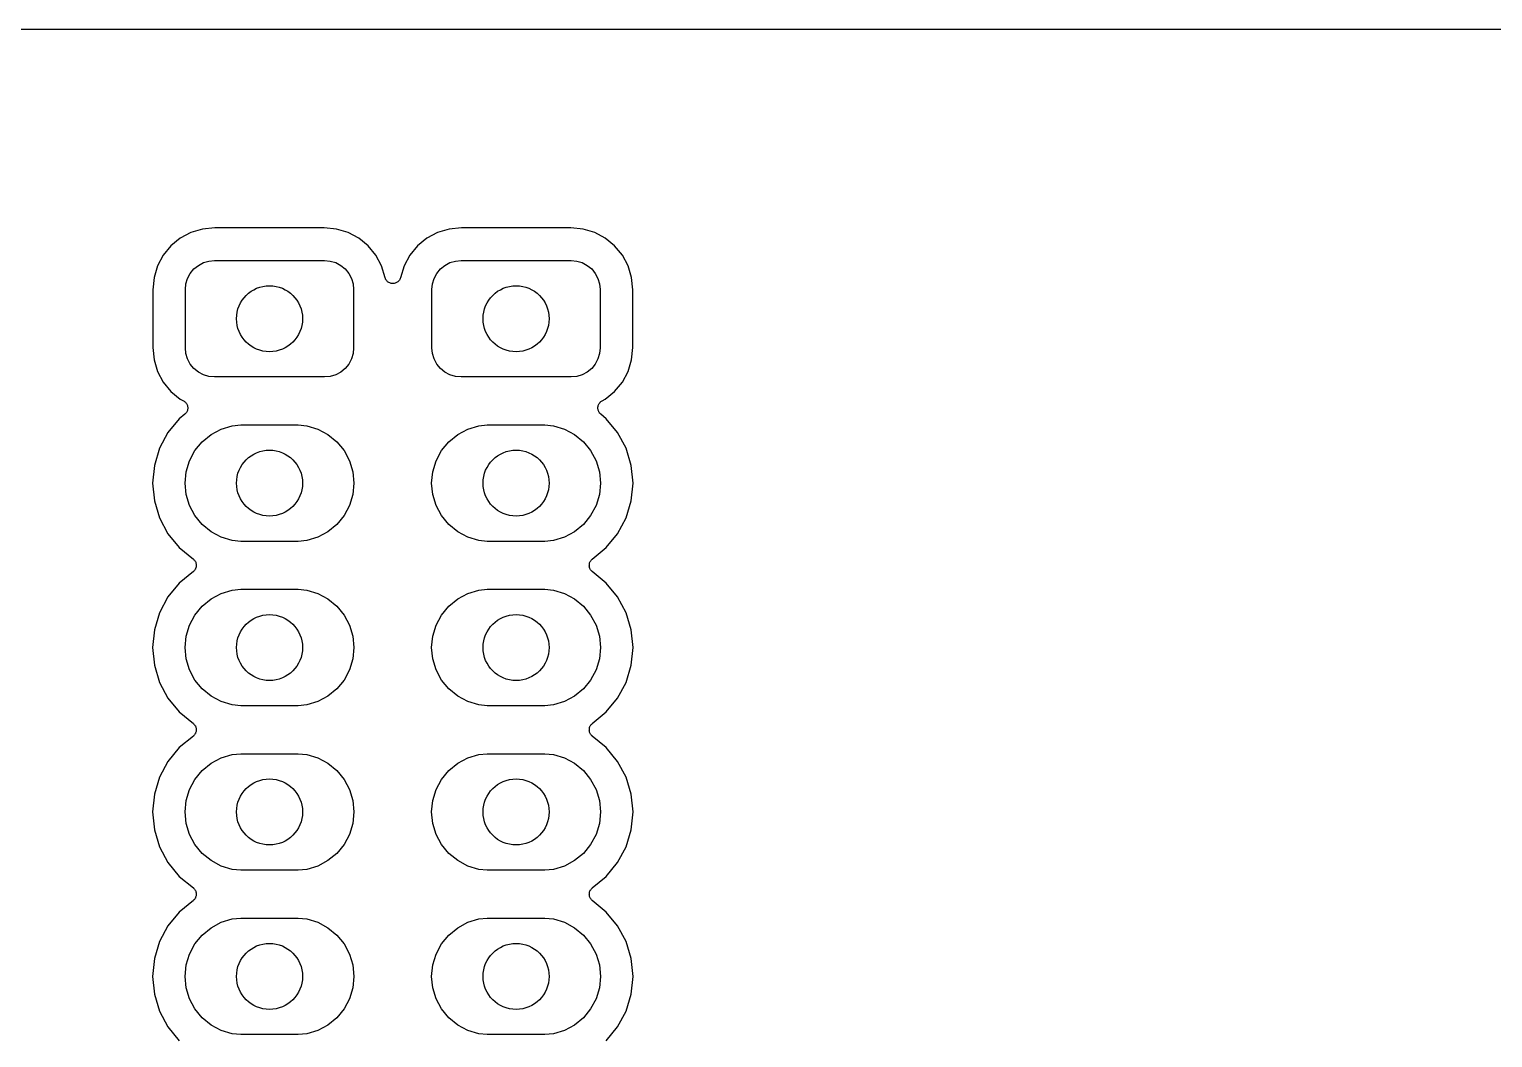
# Model space of a CAD drawing. Extents: x 1.67 to 6.2, y -5.98 to -1.89.
# Drawn here: x 3.407 to 4.298, y -2.504 to -1.891 of the extents above; entities that cross this region are included whole.
import ezdxf

# ---------------------------------------------------------------- set-up
doc = ezdxf.new("R2010")
doc.units = 0
doc.header["$MEASUREMENT"] = 0
doc.layers.add('BLACK', color=7, linetype='CONTINUOUS')

msp = doc.modelspace()

# ---------------------------------------------------------------- linework, layer by layer
at = {"layer": 'BLACK', "linetype": 'CONTINUOUS'}
for p, q in [((1.8113, -1.89075), (6.06174, -1.89075)), ((3.52032, -2.01153), (3.51276, -2.01228)), ((3.58677, -2.01153), (3.52032, -2.01153)), ((3.59432, -2.01228), (3.58677, -2.01153)), ((3.67032, -2.01153), (3.66276, -2.01228)), ((3.73677, -2.01153), (3.67032, -2.01153)), ((3.74432, -2.01228), (3.73677, -2.01153)), ((3.49925, -2.01788), (3.49356, -2.02254)), ((3.50573, -2.01441), (3.49925, -2.01788)), ((3.51276, -2.01228), (3.50573, -2.01441)), ((3.60136, -2.01441), (3.59432, -2.01228)), ((3.60784, -2.01788), (3.60136, -2.01441)), ((3.61352, -2.02254), (3.60784, -2.01788)), ((3.64925, -2.01788), (3.64356, -2.02254)), ((3.65573, -2.01441), (3.64925, -2.01788)), ((3.66276, -2.01228), (3.65573, -2.01441)), ((3.75136, -2.01441), (3.74432, -2.01228)), ((3.75784, -2.01788), (3.75136, -2.01441)), ((3.76352, -2.02254), (3.75784, -2.01788)), ((3.4889, -2.02822), (3.48544, -2.03471)), ((3.49356, -2.02254), (3.4889, -2.02822)), ((3.61819, -2.02822), (3.61352, -2.02254)), ((3.62165, -2.03471), (3.61819, -2.02822)), ((3.6389, -2.02822), (3.63544, -2.03471)), ((3.64356, -2.02254), (3.6389, -2.02822)), ((3.76819, -2.02822), (3.76352, -2.02254)), ((3.77165, -2.03471), (3.76819, -2.02822)), ((3.48544, -2.03471), (3.4833, -2.04174)), ((3.50535, -2.03921), (3.50755, -2.03653)), ((3.50755, -2.03653), (3.51024, -2.03432)), ((3.51024, -2.03432), (3.5133, -2.03269)), ((3.5133, -2.03269), (3.51662, -2.03168)), ((3.51662, -2.03168), (3.52008, -2.03134)), ((3.52008, -2.03134), (3.58701, -2.03134)), ((3.58701, -2.03134), (3.59046, -2.03168)), ((3.59046, -2.03168), (3.59379, -2.03269)), ((3.59379, -2.03269), (3.59685, -2.03432)), ((3.59685, -2.03432), (3.59954, -2.03653)), ((3.59954, -2.03653), (3.60174, -2.03921)), ((3.62383, -2.0419), (3.62165, -2.03471)), ((3.63544, -2.03471), (3.63325, -2.0419)), ((3.65535, -2.03921), (3.65755, -2.03653)), ((3.65755, -2.03653), (3.66024, -2.03432)), ((3.66024, -2.03432), (3.6633, -2.03269)), ((3.6633, -2.03269), (3.66662, -2.03168)), ((3.66662, -2.03168), (3.67008, -2.03134)), ((3.67008, -2.03134), (3.73701, -2.03134)), ((3.73701, -2.03134), (3.74046, -2.03168)), ((3.74046, -2.03168), (3.74379, -2.03269)), ((3.74379, -2.03269), (3.74685, -2.03432)), ((3.74685, -2.03432), (3.74954, -2.03653)), ((3.74954, -2.03653), (3.75174, -2.03921)), ((3.77378, -2.04174), (3.77165, -2.03471)), ((3.4833, -2.04174), (3.48256, -2.0493)), ((3.50236, -2.04906), (3.5027, -2.0456)), ((3.5027, -2.0456), (3.50371, -2.04228)), ((3.50371, -2.04228), (3.50535, -2.03921)), ((3.60174, -2.03921), (3.60338, -2.04228)), ((3.60338, -2.04228), (3.60438, -2.0456)), ((3.60438, -2.0456), (3.60472, -2.04906)), ((3.62402, -2.04235), (3.62383, -2.0419)), ((3.6242, -2.04278), (3.62402, -2.04235)), ((3.6242, -2.04279), (3.6242, -2.04278)), ((3.62446, -2.04318), (3.6242, -2.04279)), ((3.6242, -2.04279), (3.6242, -2.04279)), ((3.62473, -2.04358), (3.62446, -2.04318)), ((3.62473, -2.04359), (3.62473, -2.04358)), ((3.62506, -2.04392), (3.62473, -2.04359)), ((3.62473, -2.04359), (3.62473, -2.04359)), ((3.6254, -2.04426), (3.62506, -2.04392)), ((3.62541, -2.04427), (3.6254, -2.04426)), ((3.6258, -2.04453), (3.62541, -2.04427)), ((3.62541, -2.04427), (3.62541, -2.04427)), ((3.6262, -2.0448), (3.6258, -2.04453)), ((3.62621, -2.04481), (3.6262, -2.0448)), ((3.6262, -2.0448), (3.6262, -2.0448)), ((3.62664, -2.04499), (3.62621, -2.04481)), ((3.62708, -2.04517), (3.62664, -2.04499)), ((3.62709, -2.04518), (3.62708, -2.04517)), ((3.62756, -2.04527), (3.62709, -2.04518)), ((3.62709, -2.04518), (3.62709, -2.04518)), ((3.62802, -2.04537), (3.62756, -2.04527)), ((3.62803, -2.04537), (3.62802, -2.04537)), ((3.62804, -2.04537), (3.62803, -2.04537)), ((3.62851, -2.04537), (3.62804, -2.04537)), ((3.62898, -2.04538), (3.62851, -2.04537)), ((3.62899, -2.04538), (3.62898, -2.04538)), ((3.629, -2.04538), (3.62899, -2.04538)), ((3.62946, -2.04529), (3.629, -2.04538)), ((3.62993, -2.0452), (3.62946, -2.04529)), ((3.62994, -2.04519), (3.62993, -2.0452)), ((3.62993, -2.0452), (3.62993, -2.0452)), ((3.63037, -2.04502), (3.62994, -2.04519)), ((3.63082, -2.04484), (3.63037, -2.04502)), ((3.63083, -2.04483), (3.63082, -2.04484)), ((3.63082, -2.04484), (3.63082, -2.04484)), ((3.63122, -2.04458), (3.63083, -2.04483)), ((3.63162, -2.04431), (3.63122, -2.04458)), ((3.63163, -2.04431), (3.63162, -2.04431)), ((3.63197, -2.04398), (3.63163, -2.04431)), ((3.63163, -2.04431), (3.63163, -2.04431)), ((3.63231, -2.04364), (3.63197, -2.04398)), ((3.63232, -2.04363), (3.63231, -2.04364)), ((3.63231, -2.04364), (3.63231, -2.04364)), ((3.63258, -2.04325), (3.63232, -2.04363)), ((3.63285, -2.04285), (3.63258, -2.04325)), ((3.63286, -2.04285), (3.63285, -2.04285)), ((3.63304, -2.04241), (3.63286, -2.04284)), ((3.63286, -2.04284), (3.63286, -2.04285)), ((3.63323, -2.04197), (3.63304, -2.04241)), ((3.63324, -2.04196), (3.63323, -2.04197)), ((3.63325, -2.0419), (3.63324, -2.04196)), ((3.63324, -2.04196), (3.63324, -2.04196)), ((3.63324, -2.04196), (3.63324, -2.04196)), ((3.65236, -2.04906), (3.6527, -2.0456)), ((3.6527, -2.0456), (3.65371, -2.04228)), ((3.65371, -2.04228), (3.65535, -2.03921)), ((3.75174, -2.03921), (3.75338, -2.04228)), ((3.75338, -2.04228), (3.75438, -2.0456)), ((3.75438, -2.0456), (3.75472, -2.04906)), ((3.77453, -2.0493), (3.77378, -2.04174)), ((3.48256, -2.0493), (3.48256, -2.08425)), ((3.50236, -2.08449), (3.50236, -2.04906)), ((3.60472, -2.04906), (3.60472, -2.08449)), ((3.65236, -2.08449), (3.65236, -2.04906)), ((3.75472, -2.04906), (3.75472, -2.08449)), ((3.77453, -2.08425), (3.77453, -2.0493)), ((3.48256, -2.08425), (3.4833, -2.0918)), ((3.4833, -2.0918), (3.48544, -2.09884)), ((3.5027, -2.08794), (3.50236, -2.08449)), ((3.50371, -2.09127), (3.5027, -2.08794)), ((3.50535, -2.09433), (3.50371, -2.09127)), ((3.60338, -2.09127), (3.60174, -2.09433)), ((3.60438, -2.08794), (3.60338, -2.09127)), ((3.60472, -2.08449), (3.60438, -2.08794)), ((3.6527, -2.08794), (3.65236, -2.08449)), ((3.65371, -2.09127), (3.6527, -2.08794)), ((3.65535, -2.09433), (3.65371, -2.09127)), ((3.75338, -2.09127), (3.75174, -2.09433)), ((3.75438, -2.08794), (3.75338, -2.09127)), ((3.75472, -2.08449), (3.75438, -2.08794)), ((3.77165, -2.09884), (3.77378, -2.0918)), ((3.77378, -2.0918), (3.77453, -2.08425)), ((3.48544, -2.09884), (3.4889, -2.10532)), ((3.50755, -2.09702), (3.50535, -2.09433)), ((3.51024, -2.09922), (3.50755, -2.09702)), ((3.5133, -2.10086), (3.51024, -2.09922)), ((3.51662, -2.10186), (3.5133, -2.10086)), ((3.59379, -2.10086), (3.59046, -2.10186)), ((3.59685, -2.09922), (3.59379, -2.10086)), ((3.59954, -2.09702), (3.59685, -2.09922)), ((3.60174, -2.09433), (3.59954, -2.09702)), ((3.65755, -2.09702), (3.65535, -2.09433)), ((3.66024, -2.09922), (3.65755, -2.09702)), ((3.6633, -2.10086), (3.66024, -2.09922)), ((3.66662, -2.10186), (3.6633, -2.10086)), ((3.74379, -2.10086), (3.74046, -2.10186)), ((3.74685, -2.09922), (3.74379, -2.10086)), ((3.74954, -2.09702), (3.74685, -2.09922)), ((3.75174, -2.09433), (3.74954, -2.09702)), ((3.76819, -2.10532), (3.77165, -2.09884)), ((3.4889, -2.10532), (3.49356, -2.111)), ((3.52008, -2.1022), (3.51662, -2.10186)), ((3.58701, -2.1022), (3.52008, -2.1022)), ((3.59046, -2.10186), (3.58701, -2.1022)), ((3.67008, -2.1022), (3.66662, -2.10186)), ((3.73701, -2.1022), (3.67008, -2.1022)), ((3.74046, -2.10186), (3.73701, -2.1022)), ((3.76352, -2.111), (3.76819, -2.10532)), ((3.49356, -2.111), (3.49925, -2.11567)), ((3.49925, -2.11567), (3.50119, -2.11671)), ((3.50119, -2.11671), (3.50123, -2.11673)), ((3.50123, -2.11673), (3.50123, -2.11673)), ((3.50123, -2.11673), (3.50123, -2.11673)), ((3.50123, -2.11673), (3.50125, -2.11674)), ((3.50125, -2.11674), (3.50164, -2.117)), ((3.50164, -2.117), (3.50202, -2.11727)), ((3.50202, -2.11727), (3.50203, -2.11728)), ((3.50203, -2.11728), (3.50204, -2.11728)), ((3.50204, -2.11728), (3.50237, -2.11761)), ((3.50237, -2.11761), (3.5027, -2.11795)), ((3.5027, -2.11795), (3.50271, -2.11796)), ((3.50271, -2.11796), (3.50271, -2.11797)), ((3.50271, -2.11797), (3.50297, -2.11836)), ((3.50297, -2.11836), (3.50323, -2.11875)), ((3.50323, -2.11875), (3.50323, -2.11876)), ((3.50323, -2.11876), (3.50324, -2.11878)), ((3.50324, -2.11878), (3.50341, -2.1192)), ((3.7537, -2.11915), (3.75388, -2.11871)), ((3.75388, -2.11871), (3.75389, -2.1187)), ((3.75389, -2.11869), (3.75416, -2.1183)), ((3.75389, -2.1187), (3.75389, -2.11869)), ((3.75416, -2.1183), (3.75442, -2.11792)), ((3.75442, -2.11791), (3.75443, -2.1179)), ((3.75442, -2.11792), (3.75442, -2.11791)), ((3.75443, -2.1179), (3.75477, -2.11757)), ((3.75477, -2.11757), (3.7551, -2.11724)), ((3.7551, -2.11724), (3.75511, -2.11723)), ((3.75511, -2.11723), (3.75512, -2.11722)), ((3.75512, -2.11722), (3.75551, -2.11696)), ((3.75551, -2.11696), (3.75589, -2.11671)), ((3.75589, -2.11671), (3.75784, -2.11567)), ((3.75784, -2.11567), (3.76352, -2.111)), ((3.49863, -2.12761), (3.49174, -2.136)), ((3.50199, -2.12485), (3.49863, -2.12761)), ((3.50233, -2.12452), (3.50199, -2.12485)), ((3.50266, -2.12419), (3.50233, -2.12452)), ((3.50267, -2.12417), (3.50266, -2.12418)), ((3.50266, -2.12418), (3.50266, -2.12419)), ((3.50294, -2.12378), (3.50267, -2.12417)), ((3.5032, -2.1234), (3.50294, -2.12378)), ((3.50321, -2.12337), (3.5032, -2.12338)), ((3.5032, -2.12338), (3.5032, -2.1234)), ((3.50339, -2.12294), (3.50321, -2.12337)), ((3.50357, -2.12251), (3.50339, -2.12294)), ((3.50341, -2.1192), (3.50359, -2.11964)), ((3.50358, -2.12249), (3.50357, -2.1225)), ((3.50357, -2.1225), (3.50357, -2.12251)), ((3.50367, -2.12202), (3.50358, -2.12249)), ((3.50359, -2.11964), (3.50359, -2.11965)), ((3.50359, -2.11965), (3.5036, -2.11967)), ((3.5036, -2.11967), (3.50368, -2.12012)), ((3.50377, -2.12157), (3.50367, -2.12202)), ((3.50368, -2.12012), (3.50377, -2.12058)), ((3.50377, -2.12058), (3.50377, -2.1206)), ((3.50377, -2.1206), (3.50377, -2.12061)), ((3.50377, -2.12061), (3.50377, -2.12107)), ((3.50377, -2.12107), (3.50377, -2.12155)), ((3.50377, -2.12155), (3.50377, -2.12156)), ((3.50377, -2.12156), (3.50377, -2.12157)), ((3.75331, -2.12148), (3.75332, -2.12101)), ((3.75331, -2.12149), (3.75331, -2.12148)), ((3.75331, -2.1215), (3.75331, -2.12149)), ((3.7534, -2.12196), (3.75331, -2.1215)), ((3.75332, -2.12052), (3.75342, -2.12006)), ((3.75332, -2.12053), (3.75332, -2.12052)), ((3.75332, -2.12054), (3.75332, -2.12053)), ((3.75332, -2.12101), (3.75332, -2.12054)), ((3.75349, -2.12242), (3.7534, -2.12196)), ((3.75342, -2.12006), (3.75351, -2.1196)), ((3.75349, -2.12243), (3.75349, -2.12242)), ((3.7535, -2.12245), (3.75349, -2.12243)), ((3.75367, -2.12287), (3.7535, -2.12245)), ((3.75351, -2.1196), (3.75352, -2.11959)), ((3.75352, -2.11958), (3.7537, -2.11915)), ((3.75352, -2.11959), (3.75352, -2.11958)), ((3.75385, -2.12331), (3.75367, -2.12287)), ((3.75385, -2.12332), (3.75385, -2.12331)), ((3.75386, -2.12334), (3.75385, -2.12332)), ((3.75412, -2.12373), (3.75386, -2.12334)), ((3.75437, -2.12412), (3.75412, -2.12373)), ((3.75438, -2.12413), (3.75437, -2.12412)), ((3.75439, -2.12414), (3.75438, -2.12413)), ((3.75471, -2.12447), (3.75439, -2.12414)), ((3.75504, -2.12481), (3.75471, -2.12447)), ((3.75506, -2.12482), (3.75504, -2.12481)), ((3.75509, -2.12485), (3.75506, -2.12482)), ((3.75506, -2.12482), (3.75506, -2.12482)), ((3.75506, -2.12482), (3.75506, -2.12482)), ((3.75845, -2.12761), (3.75509, -2.12485)), ((3.76534, -2.136), (3.75845, -2.12761)), ((3.49174, -2.136), (3.48663, -2.14558)), ((3.51801, -2.13717), (3.52417, -2.13388)), ((3.52417, -2.13388), (3.53085, -2.13185)), ((3.53085, -2.13185), (3.53605, -2.13134)), ((3.53605, -2.13134), (3.57103, -2.13134)), ((3.57103, -2.13134), (3.57624, -2.13185)), ((3.57624, -2.13185), (3.58292, -2.13388)), ((3.58292, -2.13388), (3.58907, -2.13717)), ((3.66801, -2.13717), (3.67417, -2.13388)), ((3.67417, -2.13388), (3.68085, -2.13185)), ((3.68085, -2.13185), (3.68605, -2.13134)), ((3.68605, -2.13134), (3.72103, -2.13134)), ((3.72103, -2.13134), (3.72624, -2.13185)), ((3.72624, -2.13185), (3.73292, -2.13388)), ((3.73292, -2.13388), (3.73907, -2.13717)), ((3.77046, -2.14558), (3.76534, -2.136)), ((3.48663, -2.14558), (3.48347, -2.15597)), ((3.50819, -2.14699), (3.51262, -2.1416)), ((3.51262, -2.1416), (3.51801, -2.13717)), ((3.58907, -2.13717), (3.59447, -2.1416)), ((3.59447, -2.1416), (3.5989, -2.14699)), ((3.65819, -2.14699), (3.66262, -2.1416)), ((3.66262, -2.1416), (3.66801, -2.13717)), ((3.73907, -2.13717), (3.74447, -2.1416)), ((3.74447, -2.1416), (3.7489, -2.14699)), ((3.77361, -2.15597), (3.77046, -2.14558)), ((3.50287, -2.15983), (3.5049, -2.15315)), ((3.5049, -2.15315), (3.50819, -2.14699)), ((3.5989, -2.14699), (3.60219, -2.15315)), ((3.60219, -2.15315), (3.60421, -2.15983)), ((3.65287, -2.15983), (3.6549, -2.15315)), ((3.6549, -2.15315), (3.65819, -2.14699)), ((3.7489, -2.14699), (3.75219, -2.15315)), ((3.75219, -2.15315), (3.75421, -2.15983)), ((3.48347, -2.15597), (3.48241, -2.16677)), ((3.50219, -2.16677), (3.50287, -2.15983)), ((3.60421, -2.15983), (3.6049, -2.16677)), ((3.65219, -2.16677), (3.65287, -2.15983)), ((3.75421, -2.15983), (3.7549, -2.16677)), ((3.77468, -2.16677), (3.77361, -2.15597)), ((3.48241, -2.16677), (3.48347, -2.17758)), ((3.50287, -2.17372), (3.50219, -2.16677)), ((3.6049, -2.16677), (3.60421, -2.17372)), ((3.65287, -2.17372), (3.65219, -2.16677)), ((3.7549, -2.16677), (3.75421, -2.17372)), ((3.77361, -2.17758), (3.77468, -2.16677)), ((3.48347, -2.17758), (3.48663, -2.18797)), ((3.5049, -2.1804), (3.50287, -2.17372)), ((3.50819, -2.18655), (3.5049, -2.1804)), ((3.60219, -2.1804), (3.5989, -2.18655)), ((3.60421, -2.17372), (3.60219, -2.1804)), ((3.6549, -2.1804), (3.65287, -2.17372)), ((3.65819, -2.18655), (3.6549, -2.1804)), ((3.75219, -2.1804), (3.7489, -2.18655)), ((3.75421, -2.17372), (3.75219, -2.1804)), ((3.77046, -2.18797), (3.77361, -2.17758)), ((3.48663, -2.18797), (3.49174, -2.19754)), ((3.51262, -2.19195), (3.50819, -2.18655)), ((3.5989, -2.18655), (3.59447, -2.19195)), ((3.66262, -2.19195), (3.65819, -2.18655)), ((3.7489, -2.18655), (3.74447, -2.19195)), ((3.76534, -2.19754), (3.77046, -2.18797)), ((3.49174, -2.19754), (3.49863, -2.20593)), ((3.51801, -2.19638), (3.51262, -2.19195)), ((3.52417, -2.19967), (3.51801, -2.19638)), ((3.58907, -2.19638), (3.58292, -2.19967)), ((3.59447, -2.19195), (3.58907, -2.19638)), ((3.66801, -2.19638), (3.66262, -2.19195)), ((3.67417, -2.19967), (3.66801, -2.19638)), ((3.73907, -2.19638), (3.73292, -2.19967)), ((3.74447, -2.19195), (3.73907, -2.19638)), ((3.75845, -2.20593), (3.76534, -2.19754)), ((3.49863, -2.20593), (3.5072, -2.21297)), ((3.53085, -2.20169), (3.52417, -2.19967)), ((3.53605, -2.2022), (3.53085, -2.20169)), ((3.57103, -2.2022), (3.53605, -2.2022)), ((3.57624, -2.20169), (3.57103, -2.2022)), ((3.58292, -2.19967), (3.57624, -2.20169)), ((3.68085, -2.20169), (3.67417, -2.19967)), ((3.68605, -2.2022), (3.68085, -2.20169)), ((3.72103, -2.2022), (3.68605, -2.2022)), ((3.72624, -2.20169), (3.72103, -2.2022)), ((3.73292, -2.19967), (3.72624, -2.20169)), ((3.74988, -2.21297), (3.75845, -2.20593)), ((3.5072, -2.21297), (3.50723, -2.21299)), ((3.50723, -2.21299), (3.50723, -2.21299)), ((3.50723, -2.21299), (3.50723, -2.21299)), ((3.50723, -2.21299), (3.50725, -2.21301)), ((3.50725, -2.21301), (3.50758, -2.21335)), ((3.50758, -2.21335), (3.50791, -2.21368)), ((3.50791, -2.21368), (3.50791, -2.21369)), ((3.50791, -2.21369), (3.50792, -2.2137)), ((3.50792, -2.2137), (3.50818, -2.21409)), ((3.50818, -2.21409), (3.50843, -2.21448)), ((3.50843, -2.21448), (3.50844, -2.21449)), ((3.50844, -2.21449), (3.50845, -2.2145)), ((3.50845, -2.2145), (3.50862, -2.21494)), ((3.50862, -2.21494), (3.5088, -2.21537)), ((3.5088, -2.21537), (3.5088, -2.21538)), ((3.5088, -2.21538), (3.50881, -2.2154)), ((3.50881, -2.2154), (3.50889, -2.21585)), ((3.50889, -2.21585), (3.50898, -2.21631)), ((3.50898, -2.21631), (3.50898, -2.21633)), ((3.50898, -2.21633), (3.50898, -2.21634)), ((3.50898, -2.21634), (3.50898, -2.21681)), ((3.50898, -2.21681), (3.50898, -2.21727)), ((3.7481, -2.2172), (3.74811, -2.21674)), ((3.74811, -2.21624), (3.74821, -2.21578)), ((3.74811, -2.21626), (3.74811, -2.21624)), ((3.74811, -2.21627), (3.74811, -2.21626)), ((3.74811, -2.21674), (3.74811, -2.21627)), ((3.74821, -2.21578), (3.7483, -2.21533)), ((3.7483, -2.21533), (3.74831, -2.21532)), ((3.74831, -2.2153), (3.74849, -2.21487)), ((3.74831, -2.21532), (3.74831, -2.2153)), ((3.74849, -2.21487), (3.74867, -2.21444)), ((3.74867, -2.21444), (3.74868, -2.21443)), ((3.74868, -2.21442), (3.74895, -2.21403)), ((3.74868, -2.21443), (3.74868, -2.21442)), ((3.74895, -2.21403), (3.74921, -2.21365)), ((3.74921, -2.21365), (3.74922, -2.21364)), ((3.74922, -2.21362), (3.74956, -2.2133)), ((3.74922, -2.21364), (3.74922, -2.21362)), ((3.74956, -2.2133), (3.74988, -2.21297)), ((3.5072, -2.22058), (3.49863, -2.22761)), ((3.50753, -2.22025), (3.5072, -2.22058)), ((3.50786, -2.21992), (3.50753, -2.22025)), ((3.50787, -2.21991), (3.50786, -2.21992)), ((3.50788, -2.2199), (3.50787, -2.21991)), ((3.50814, -2.21951), (3.50788, -2.2199)), ((3.5084, -2.21913), (3.50814, -2.21951)), ((3.50841, -2.21911), (3.5084, -2.21913)), ((3.50842, -2.2191), (3.50841, -2.21911)), ((3.5086, -2.21867), (3.50842, -2.2191)), ((3.50878, -2.21824), (3.5086, -2.21867)), ((3.50879, -2.21821), (3.50878, -2.21823)), ((3.50878, -2.21823), (3.50878, -2.21824)), ((3.50888, -2.21776), (3.50879, -2.21821)), ((3.50897, -2.2173), (3.50888, -2.21776)), ((3.50898, -2.21727), (3.50897, -2.21729)), ((3.50897, -2.21729), (3.50897, -2.2173)), ((3.74811, -2.21722), (3.7481, -2.2172)), ((3.74811, -2.21723), (3.74811, -2.21722)), ((3.7482, -2.21769), (3.74811, -2.21723)), ((3.74828, -2.21815), (3.7482, -2.21769)), ((3.74829, -2.21816), (3.74828, -2.21815)), ((3.74829, -2.21818), (3.74829, -2.21816)), ((3.74847, -2.21861), (3.74829, -2.21818)), ((3.74864, -2.21904), (3.74847, -2.21861)), ((3.74865, -2.21905), (3.74864, -2.21904)), ((3.74865, -2.21906), (3.74865, -2.21905)), ((3.74891, -2.21946), (3.74865, -2.21906)), ((3.74916, -2.21984), (3.74891, -2.21946)), ((3.74917, -2.21985), (3.74916, -2.21984)), ((3.74918, -2.21987), (3.74917, -2.21985)), ((3.74951, -2.2202), (3.74918, -2.21987)), ((3.74983, -2.22053), (3.74951, -2.2202)), ((3.74985, -2.22055), (3.74983, -2.22053)), ((3.74986, -2.22055), (3.74985, -2.22055)), ((3.74985, -2.22055), (3.74985, -2.22055)), ((3.74988, -2.22058), (3.74986, -2.22055)), ((3.75845, -2.22761), (3.74988, -2.22058)), ((3.49863, -2.22761), (3.49174, -2.236)), ((3.51801, -2.23717), (3.52417, -2.23388)), ((3.52417, -2.23388), (3.53085, -2.23185)), ((3.53085, -2.23185), (3.53605, -2.23134)), ((3.53605, -2.23134), (3.57103, -2.23134)), ((3.57103, -2.23134), (3.57624, -2.23185)), ((3.57624, -2.23185), (3.58292, -2.23388)), ((3.58292, -2.23388), (3.58907, -2.23717)), ((3.66801, -2.23717), (3.67417, -2.23388)), ((3.67417, -2.23388), (3.68085, -2.23185)), ((3.68085, -2.23185), (3.68605, -2.23134)), ((3.68605, -2.23134), (3.72103, -2.23134)), ((3.72103, -2.23134), (3.72624, -2.23185)), ((3.72624, -2.23185), (3.73292, -2.23388)), ((3.73292, -2.23388), (3.73907, -2.23717)), ((3.76534, -2.236), (3.75845, -2.22761)), ((3.49174, -2.236), (3.48663, -2.24558)), ((3.50819, -2.24699), (3.51262, -2.2416)), ((3.51262, -2.2416), (3.51801, -2.23717)), ((3.58907, -2.23717), (3.59447, -2.2416)), ((3.59447, -2.2416), (3.5989, -2.24699)), ((3.65819, -2.24699), (3.66262, -2.2416)), ((3.66262, -2.2416), (3.66801, -2.23717)), ((3.73907, -2.23717), (3.74447, -2.2416)), ((3.74447, -2.2416), (3.7489, -2.24699)), ((3.77046, -2.24558), (3.76534, -2.236)), ((3.48663, -2.24558), (3.48347, -2.25597)), ((3.5049, -2.25315), (3.50819, -2.24699)), ((3.5989, -2.24699), (3.60219, -2.25315)), ((3.6549, -2.25315), (3.65819, -2.24699)), ((3.7489, -2.24699), (3.75219, -2.25315)), ((3.77361, -2.25597), (3.77046, -2.24558)), ((3.48347, -2.25597), (3.48241, -2.26677)), ((3.50219, -2.26677), (3.50287, -2.25983)), ((3.50287, -2.25983), (3.5049, -2.25315)), ((3.60219, -2.25315), (3.60421, -2.25983)), ((3.60421, -2.25983), (3.6049, -2.26677)), ((3.65219, -2.26677), (3.65287, -2.25983)), ((3.65287, -2.25983), (3.6549, -2.25315)), ((3.75219, -2.25315), (3.75421, -2.25983)), ((3.75421, -2.25983), (3.7549, -2.26677)), ((3.77468, -2.26677), (3.77361, -2.25597)), ((3.48241, -2.26677), (3.48347, -2.27758)), ((3.50287, -2.27372), (3.50219, -2.26677)), ((3.6049, -2.26677), (3.60421, -2.27372)), ((3.65287, -2.27372), (3.65219, -2.26677)), ((3.7549, -2.26677), (3.75421, -2.27372)), ((3.77361, -2.27758), (3.77468, -2.26677)), ((3.48347, -2.27758), (3.48663, -2.28797)), ((3.5049, -2.2804), (3.50287, -2.27372)), ((3.60421, -2.27372), (3.60219, -2.2804)), ((3.6549, -2.2804), (3.65287, -2.27372)), ((3.75421, -2.27372), (3.75219, -2.2804)), ((3.77046, -2.28797), (3.77361, -2.27758)), ((3.48663, -2.28797), (3.49174, -2.29754)), ((3.50819, -2.28655), (3.5049, -2.2804)), ((3.51262, -2.29195), (3.50819, -2.28655)), ((3.5989, -2.28655), (3.59447, -2.29195)), ((3.60219, -2.2804), (3.5989, -2.28655)), ((3.65819, -2.28655), (3.6549, -2.2804)), ((3.66262, -2.29195), (3.65819, -2.28655)), ((3.7489, -2.28655), (3.74447, -2.29195)), ((3.75219, -2.2804), (3.7489, -2.28655)), ((3.76534, -2.29754), (3.77046, -2.28797)), ((3.51801, -2.29638), (3.51262, -2.29195)), ((3.52417, -2.29967), (3.51801, -2.29638)), ((3.58907, -2.29638), (3.58292, -2.29967)), ((3.59447, -2.29195), (3.58907, -2.29638)), ((3.66801, -2.29638), (3.66262, -2.29195)), ((3.67417, -2.29967), (3.66801, -2.29638)), ((3.73907, -2.29638), (3.73292, -2.29967)), ((3.74447, -2.29195), (3.73907, -2.29638)), ((3.49174, -2.29754), (3.49863, -2.30593)), ((3.49863, -2.30593), (3.5072, -2.31297)), ((3.53085, -2.30169), (3.52417, -2.29967)), ((3.53605, -2.3022), (3.53085, -2.30169)), ((3.57103, -2.3022), (3.53605, -2.3022)), ((3.57624, -2.30169), (3.57103, -2.3022)), ((3.58292, -2.29967), (3.57624, -2.30169)), ((3.68085, -2.30169), (3.67417, -2.29967)), ((3.68605, -2.3022), (3.68085, -2.30169)), ((3.72103, -2.3022), (3.68605, -2.3022)), ((3.72624, -2.30169), (3.72103, -2.3022)), ((3.73292, -2.29967), (3.72624, -2.30169)), ((3.74988, -2.31297), (3.75845, -2.30593)), ((3.75845, -2.30593), (3.76534, -2.29754)), ((3.5072, -2.31297), (3.50723, -2.31299)), ((3.50723, -2.31299), (3.50723, -2.31299)), ((3.50723, -2.31299), (3.50723, -2.31299)), ((3.50723, -2.31299), (3.50725, -2.31301)), ((3.50725, -2.31301), (3.50758, -2.31335)), ((3.50758, -2.31335), (3.50791, -2.31368)), ((3.50791, -2.31368), (3.50791, -2.31369)), ((3.50791, -2.31369), (3.50792, -2.3137)), ((3.50792, -2.3137), (3.50818, -2.31409)), ((3.50818, -2.31409), (3.50843, -2.31448)), ((3.50843, -2.31448), (3.50844, -2.31449)), ((3.50844, -2.31449), (3.50845, -2.31451)), ((3.50845, -2.31451), (3.50862, -2.31493)), ((3.74849, -2.31487), (3.74867, -2.31444)), ((3.74867, -2.31444), (3.74868, -2.31443)), ((3.74868, -2.31442), (3.74895, -2.31403)), ((3.74868, -2.31443), (3.74868, -2.31442)), ((3.74895, -2.31403), (3.74921, -2.31365)), ((3.74921, -2.31365), (3.74922, -2.31364)), ((3.74922, -2.31362), (3.74956, -2.3133)), ((3.74922, -2.31364), (3.74922, -2.31362)), ((3.74956, -2.3133), (3.74988, -2.31297)), ((3.5072, -2.32058), (3.49863, -2.32761)), ((3.50753, -2.32025), (3.5072, -2.32058)), ((3.50786, -2.31992), (3.50753, -2.32025)), ((3.50787, -2.31991), (3.50786, -2.31992)), ((3.50788, -2.3199), (3.50787, -2.31991)), ((3.50814, -2.31951), (3.50788, -2.3199)), ((3.5084, -2.31913), (3.50814, -2.31951)), ((3.50841, -2.31911), (3.5084, -2.31913)), ((3.50842, -2.3191), (3.50841, -2.31911)), ((3.5086, -2.31867), (3.50842, -2.3191)), ((3.50878, -2.31824), (3.5086, -2.31867)), ((3.50862, -2.31493), (3.5088, -2.31537)), ((3.50879, -2.31821), (3.50878, -2.31823)), ((3.50878, -2.31823), (3.50878, -2.31824)), ((3.50888, -2.31776), (3.50879, -2.31821)), ((3.5088, -2.31537), (3.5088, -2.31538)), ((3.5088, -2.31538), (3.50881, -2.3154)), ((3.50881, -2.3154), (3.50889, -2.31585)), ((3.50897, -2.3173), (3.50888, -2.31776)), ((3.50889, -2.31585), (3.50898, -2.31631)), ((3.50898, -2.31727), (3.50897, -2.31729)), ((3.50897, -2.31729), (3.50897, -2.3173)), ((3.50898, -2.31631), (3.50898, -2.31633)), ((3.50898, -2.31633), (3.50898, -2.31634)), ((3.50898, -2.31634), (3.50898, -2.31681)), ((3.50898, -2.31681), (3.50898, -2.31727)), ((3.7481, -2.3172), (3.74811, -2.31674)), ((3.74811, -2.31722), (3.7481, -2.3172)), ((3.74811, -2.31624), (3.74821, -2.31578)), ((3.74811, -2.31626), (3.74811, -2.31624)), ((3.74811, -2.31627), (3.74811, -2.31626)), ((3.74811, -2.31674), (3.74811, -2.31627)), ((3.74811, -2.31723), (3.74811, -2.31722)), ((3.7482, -2.31769), (3.74811, -2.31723)), ((3.74828, -2.31815), (3.7482, -2.31769)), ((3.74821, -2.31578), (3.7483, -2.31533)), ((3.74829, -2.31816), (3.74828, -2.31815)), ((3.74829, -2.31818), (3.74829, -2.31816)), ((3.74847, -2.31861), (3.74829, -2.31818)), ((3.7483, -2.31533), (3.74831, -2.31532)), ((3.74831, -2.3153), (3.74849, -2.31487)), ((3.74831, -2.31532), (3.74831, -2.3153)), ((3.74864, -2.31904), (3.74847, -2.31861)), ((3.74865, -2.31905), (3.74864, -2.31904)), ((3.74865, -2.31906), (3.74865, -2.31905)), ((3.74891, -2.31946), (3.74865, -2.31906)), ((3.74916, -2.31984), (3.74891, -2.31946)), ((3.74917, -2.31985), (3.74916, -2.31984)), ((3.74918, -2.31987), (3.74917, -2.31985)), ((3.74951, -2.3202), (3.74918, -2.31987)), ((3.74983, -2.32053), (3.74951, -2.3202)), ((3.74985, -2.32055), (3.74983, -2.32053)), ((3.74986, -2.32055), (3.74985, -2.32055)), ((3.74985, -2.32055), (3.74985, -2.32055)), ((3.74988, -2.32058), (3.74986, -2.32055)), ((3.75845, -2.32761), (3.74988, -2.32058)), ((3.49863, -2.32761), (3.49174, -2.336)), ((3.52417, -2.33388), (3.53085, -2.33185)), ((3.53085, -2.33185), (3.53605, -2.33134)), ((3.53605, -2.33134), (3.57103, -2.33134)), ((3.57103, -2.33134), (3.57624, -2.33185)), ((3.57624, -2.33185), (3.58292, -2.33388)), ((3.67417, -2.33388), (3.68085, -2.33185)), ((3.68085, -2.33185), (3.68605, -2.33134)), ((3.68605, -2.33134), (3.72103, -2.33134)), ((3.72103, -2.33134), (3.72624, -2.33185)), ((3.72624, -2.33185), (3.73292, -2.33388)), ((3.76534, -2.336), (3.75845, -2.32761)), ((3.49174, -2.336), (3.48663, -2.34558)), ((3.51262, -2.3416), (3.51801, -2.33717)), ((3.51801, -2.33717), (3.52417, -2.33388)), ((3.58292, -2.33388), (3.58907, -2.33717)), ((3.58907, -2.33717), (3.59447, -2.3416)), ((3.66262, -2.3416), (3.66801, -2.33717)), ((3.66801, -2.33717), (3.67417, -2.33388)), ((3.73292, -2.33388), (3.73907, -2.33717)), ((3.73907, -2.33717), (3.74447, -2.3416)), ((3.77046, -2.34558), (3.76534, -2.336)), ((3.48663, -2.34558), (3.48347, -2.35597)), ((3.5049, -2.35315), (3.50819, -2.34699)), ((3.50819, -2.34699), (3.51262, -2.3416)), ((3.59447, -2.3416), (3.5989, -2.34699)), ((3.5989, -2.34699), (3.60219, -2.35315)), ((3.6549, -2.35315), (3.65819, -2.34699)), ((3.65819, -2.34699), (3.66262, -2.3416)), ((3.74447, -2.3416), (3.7489, -2.34699)), ((3.7489, -2.34699), (3.75219, -2.35315)), ((3.77361, -2.35597), (3.77046, -2.34558)), ((3.48347, -2.35597), (3.48241, -2.36677)), ((3.50287, -2.35983), (3.5049, -2.35315)), ((3.60219, -2.35315), (3.60421, -2.35983)), ((3.65287, -2.35983), (3.6549, -2.35315)), ((3.75219, -2.35315), (3.75421, -2.35983)), ((3.77468, -2.36677), (3.77361, -2.35597)), ((3.48241, -2.36677), (3.48347, -2.37758)), ((3.50219, -2.36677), (3.50287, -2.35983)), ((3.50287, -2.37372), (3.50219, -2.36677)), ((3.60421, -2.35983), (3.6049, -2.36677)), ((3.6049, -2.36677), (3.60421, -2.37372)), ((3.65219, -2.36677), (3.65287, -2.35983)), ((3.65287, -2.37372), (3.65219, -2.36677)), ((3.75421, -2.35983), (3.7549, -2.36677)), ((3.7549, -2.36677), (3.75421, -2.37372)), ((3.77361, -2.37758), (3.77468, -2.36677)), ((3.5049, -2.3804), (3.50287, -2.37372)), ((3.60421, -2.37372), (3.60219, -2.3804)), ((3.6549, -2.3804), (3.65287, -2.37372)), ((3.75421, -2.37372), (3.75219, -2.3804)), ((3.48347, -2.37758), (3.48663, -2.38797)), ((3.50819, -2.38655), (3.5049, -2.3804)), ((3.60219, -2.3804), (3.5989, -2.38655)), ((3.65819, -2.38655), (3.6549, -2.3804)), ((3.75219, -2.3804), (3.7489, -2.38655)), ((3.77046, -2.38797), (3.77361, -2.37758)), ((3.48663, -2.38797), (3.49174, -2.39754)), ((3.51262, -2.39195), (3.50819, -2.38655)), ((3.51801, -2.39638), (3.51262, -2.39195)), ((3.59447, -2.39195), (3.58907, -2.39638)), ((3.5989, -2.38655), (3.59447, -2.39195)), ((3.66262, -2.39195), (3.65819, -2.38655)), ((3.66801, -2.39638), (3.66262, -2.39195)), ((3.74447, -2.39195), (3.73907, -2.39638)), ((3.7489, -2.38655), (3.74447, -2.39195)), ((3.76534, -2.39754), (3.77046, -2.38797)), ((3.49174, -2.39754), (3.49863, -2.40593)), ((3.52417, -2.39967), (3.51801, -2.39638)), ((3.53085, -2.40169), (3.52417, -2.39967)), ((3.53605, -2.4022), (3.53085, -2.40169)), ((3.57103, -2.4022), (3.53605, -2.4022)), ((3.57624, -2.40169), (3.57103, -2.4022)), ((3.58292, -2.39967), (3.57624, -2.40169)), ((3.58907, -2.39638), (3.58292, -2.39967)), ((3.67417, -2.39967), (3.66801, -2.39638)), ((3.68085, -2.40169), (3.67417, -2.39967)), ((3.68605, -2.4022), (3.68085, -2.40169)), ((3.72103, -2.4022), (3.68605, -2.4022)), ((3.72624, -2.40169), (3.72103, -2.4022)), ((3.73292, -2.39967), (3.72624, -2.40169)), ((3.73907, -2.39638), (3.73292, -2.39967)), ((3.75845, -2.40593), (3.76534, -2.39754)), ((3.49863, -2.40593), (3.5072, -2.41297)), ((3.74988, -2.41297), (3.75845, -2.40593)), ((3.5072, -2.42058), (3.49863, -2.42761)), ((3.5072, -2.41297), (3.50723, -2.41299)), ((3.50753, -2.42025), (3.5072, -2.42058)), ((3.50723, -2.41299), (3.50723, -2.41299)), ((3.50723, -2.41299), (3.50723, -2.41299)), ((3.50723, -2.41299), (3.50725, -2.41301)), ((3.50725, -2.41301), (3.50758, -2.41335)), ((3.50786, -2.41992), (3.50753, -2.42025)), ((3.50758, -2.41335), (3.50791, -2.41368)), ((3.50787, -2.41991), (3.50786, -2.41992)), ((3.50788, -2.4199), (3.50787, -2.41991)), ((3.50814, -2.41951), (3.50788, -2.4199)), ((3.50791, -2.41368), (3.50791, -2.41369)), ((3.50791, -2.41369), (3.50792, -2.4137)), ((3.50792, -2.4137), (3.50818, -2.41409)), ((3.5084, -2.41913), (3.50814, -2.41951)), ((3.50818, -2.41409), (3.50843, -2.41448)), ((3.50841, -2.41911), (3.5084, -2.41913)), ((3.50842, -2.4191), (3.50841, -2.41911)), ((3.5086, -2.41867), (3.50842, -2.4191)), ((3.50843, -2.41448), (3.50844, -2.41449)), ((3.50844, -2.41449), (3.50845, -2.41451)), ((3.50845, -2.41451), (3.50862, -2.41494)), ((3.50878, -2.41824), (3.5086, -2.41867)), ((3.50862, -2.41494), (3.5088, -2.41537)), ((3.50879, -2.41821), (3.50878, -2.41823)), ((3.50878, -2.41823), (3.50878, -2.41824)), ((3.50888, -2.41776), (3.50879, -2.41821)), ((3.5088, -2.41537), (3.5088, -2.41538)), ((3.5088, -2.41538), (3.50881, -2.4154)), ((3.50881, -2.4154), (3.50889, -2.41585)), ((3.50897, -2.4173), (3.50888, -2.41776)), ((3.50889, -2.41585), (3.50898, -2.41631)), ((3.50898, -2.41727), (3.50897, -2.41729)), ((3.50897, -2.41729), (3.50897, -2.4173)), ((3.50898, -2.41631), (3.50898, -2.41633)), ((3.50898, -2.41633), (3.50898, -2.41634)), ((3.50898, -2.41634), (3.50898, -2.41681)), ((3.50898, -2.41681), (3.50898, -2.41727)), ((3.7481, -2.4172), (3.74811, -2.41674)), ((3.74811, -2.41722), (3.7481, -2.4172)), ((3.74811, -2.41624), (3.74821, -2.41578)), ((3.74811, -2.41626), (3.74811, -2.41624)), ((3.74811, -2.41627), (3.74811, -2.41626)), ((3.74811, -2.41674), (3.74811, -2.41627)), ((3.74811, -2.41723), (3.74811, -2.41722)), ((3.7482, -2.41769), (3.74811, -2.41723)), ((3.74828, -2.41815), (3.7482, -2.41769)), ((3.74821, -2.41578), (3.7483, -2.41533)), ((3.74829, -2.41816), (3.74828, -2.41815)), ((3.74829, -2.41818), (3.74829, -2.41816)), ((3.74847, -2.41861), (3.74829, -2.41818)), ((3.7483, -2.41533), (3.74831, -2.41532)), ((3.74831, -2.4153), (3.74849, -2.41487)), ((3.74831, -2.41532), (3.74831, -2.4153)), ((3.74864, -2.41904), (3.74847, -2.41861)), ((3.74849, -2.41487), (3.74867, -2.41444)), ((3.74865, -2.41905), (3.74864, -2.41904)), ((3.74865, -2.41906), (3.74865, -2.41905)), ((3.74891, -2.41946), (3.74865, -2.41906)), ((3.74867, -2.41444), (3.74868, -2.41443)), ((3.74868, -2.41442), (3.74895, -2.41403)), ((3.74868, -2.41443), (3.74868, -2.41442)), ((3.74916, -2.41984), (3.74891, -2.41946)), ((3.74895, -2.41403), (3.74921, -2.41365)), ((3.74917, -2.41985), (3.74916, -2.41984)), ((3.74918, -2.41987), (3.74917, -2.41985)), ((3.74951, -2.4202), (3.74918, -2.41987)), ((3.74921, -2.41365), (3.74922, -2.41364)), ((3.74922, -2.41362), (3.74956, -2.4133)), ((3.74922, -2.41364), (3.74922, -2.41362)), ((3.74983, -2.42053), (3.74951, -2.4202)), ((3.74956, -2.4133), (3.74988, -2.41297)), ((3.74985, -2.42055), (3.74983, -2.42053)), ((3.74986, -2.42055), (3.74985, -2.42055)), ((3.74985, -2.42055), (3.74985, -2.42055)), ((3.74988, -2.42058), (3.74986, -2.42055)), ((3.75845, -2.42761), (3.74988, -2.42058)), ((3.49863, -2.42761), (3.49174, -2.436)), ((3.76534, -2.436), (3.75845, -2.42761)), ((3.49174, -2.436), (3.48663, -2.44558)), ((3.51262, -2.4416), (3.51801, -2.43717)), ((3.51801, -2.43717), (3.52417, -2.43388)), ((3.52417, -2.43388), (3.53085, -2.43185)), ((3.53085, -2.43185), (3.53605, -2.43134)), ((3.53605, -2.43134), (3.57103, -2.43134)), ((3.57103, -2.43134), (3.57624, -2.43185)), ((3.57624, -2.43185), (3.58292, -2.43388)), ((3.58292, -2.43388), (3.58907, -2.43717)), ((3.58907, -2.43717), (3.59447, -2.4416)), ((3.66262, -2.4416), (3.66801, -2.43717)), ((3.66801, -2.43717), (3.67417, -2.43388)), ((3.67417, -2.43388), (3.68085, -2.43185)), ((3.68085, -2.43185), (3.68605, -2.43134)), ((3.68605, -2.43134), (3.72103, -2.43134)), ((3.72103, -2.43134), (3.72624, -2.43185)), ((3.72624, -2.43185), (3.73292, -2.43388)), ((3.73292, -2.43388), (3.73907, -2.43717)), ((3.73907, -2.43717), (3.74447, -2.4416)), ((3.77046, -2.44558), (3.76534, -2.436)), ((3.48663, -2.44558), (3.48347, -2.45597)), ((3.5049, -2.45315), (3.50819, -2.44699)), ((3.50819, -2.44699), (3.51262, -2.4416)), ((3.59447, -2.4416), (3.5989, -2.44699)), ((3.5989, -2.44699), (3.60219, -2.45315)), ((3.6549, -2.45315), (3.65819, -2.44699)), ((3.65819, -2.44699), (3.66262, -2.4416)), ((3.74447, -2.4416), (3.7489, -2.44699)), ((3.7489, -2.44699), (3.75219, -2.45315)), ((3.77361, -2.45597), (3.77046, -2.44558)), ((3.48347, -2.45597), (3.48241, -2.46677)), ((3.50287, -2.45983), (3.5049, -2.45315)), ((3.60219, -2.45315), (3.60421, -2.45983)), ((3.65287, -2.45983), (3.6549, -2.45315)), ((3.75219, -2.45315), (3.75421, -2.45983)), ((3.77468, -2.46677), (3.77361, -2.45597)), ((3.50219, -2.46677), (3.50287, -2.45983)), ((3.60421, -2.45983), (3.6049, -2.46677)), ((3.65219, -2.46677), (3.65287, -2.45983)), ((3.75421, -2.45983), (3.7549, -2.46677)), ((3.48241, -2.46677), (3.48347, -2.47758)), ((3.50287, -2.47372), (3.50219, -2.46677)), ((3.5049, -2.4804), (3.50287, -2.47372)), ((3.60421, -2.47372), (3.60219, -2.4804)), ((3.6049, -2.46677), (3.60421, -2.47372)), ((3.65287, -2.47372), (3.65219, -2.46677)), ((3.6549, -2.4804), (3.65287, -2.47372)), ((3.75421, -2.47372), (3.75219, -2.4804)), ((3.7549, -2.46677), (3.75421, -2.47372)), ((3.77361, -2.47758), (3.77468, -2.46677)), ((3.48347, -2.47758), (3.48663, -2.48797)), ((3.50819, -2.48655), (3.5049, -2.4804)), ((3.60219, -2.4804), (3.5989, -2.48655)), ((3.65819, -2.48655), (3.6549, -2.4804)), ((3.75219, -2.4804), (3.7489, -2.48655)), ((3.77046, -2.48797), (3.77361, -2.47758)), ((3.48663, -2.48797), (3.49174, -2.49754)), ((3.51262, -2.49195), (3.50819, -2.48655)), ((3.51801, -2.49638), (3.51262, -2.49195)), ((3.59447, -2.49195), (3.58907, -2.49638)), ((3.5989, -2.48655), (3.59447, -2.49195)), ((3.66262, -2.49195), (3.65819, -2.48655)), ((3.66801, -2.49638), (3.66262, -2.49195)), ((3.74447, -2.49195), (3.73907, -2.49638)), ((3.7489, -2.48655), (3.74447, -2.49195)), ((3.76534, -2.49754), (3.77046, -2.48797)), ((3.49174, -2.49754), (3.49863, -2.50593)), ((3.52417, -2.49967), (3.51801, -2.49638)), ((3.53085, -2.50169), (3.52417, -2.49967)), ((3.53605, -2.5022), (3.53085, -2.50169)), ((3.57624, -2.50169), (3.57103, -2.5022)), ((3.58292, -2.49967), (3.57624, -2.50169)), ((3.58907, -2.49638), (3.58292, -2.49967)), ((3.67417, -2.49967), (3.66801, -2.49638)), ((3.68085, -2.50169), (3.67417, -2.49967)), ((3.68605, -2.5022), (3.68085, -2.50169)), ((3.72624, -2.50169), (3.72103, -2.5022)), ((3.73292, -2.49967), (3.72624, -2.50169)), ((3.73907, -2.49638), (3.73292, -2.49967)), ((3.75845, -2.50593), (3.76534, -2.49754)), ((3.57103, -2.5022), (3.53605, -2.5022)), ((3.72103, -2.5022), (3.68605, -2.5022))]:
    msp.add_line(p, q, dxfattribs=at)
at = {"layer": 'BLACK'}
for centre in [(3.55354, -2.06677), (3.70354, -2.06677), (3.55354, -2.16677), (3.70354, -2.16677), (3.55354, -2.26677), (3.70354, -2.26677), (3.55354, -2.36677), (3.70354, -2.36677), (3.55354, -2.46677), (3.70354, -2.46677)]:
    msp.add_circle(centre, 0.02008, dxfattribs=at)

doc.saveas('drawing.dxf')
